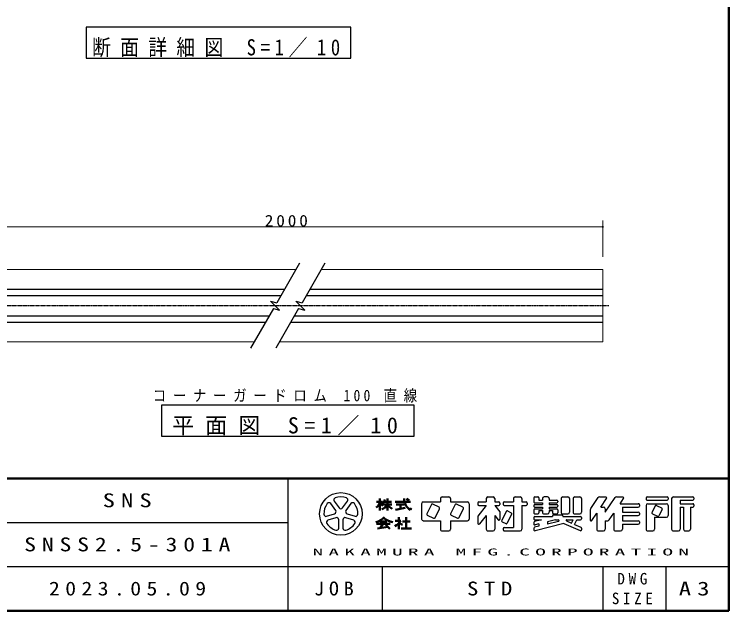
# Model space of a CAD drawing. Units: millimetres, scale not verified, with parts at other scales. Extents: x -11550 to 0, y 0 to 8010.
# Drawn here: x -3402 to 0, y 0 to 2840 of the extents above; entities that cross this region are included whole.
import ezdxf

# ---------------------------------------------------------------- set-up
doc = ezdxf.new("R2010")
doc.units = ezdxf.units.MM
doc.linetypes.add('USER2', pattern=[6, 3, -1, 1, -1])
for name, color, linetype, lineweight in [('A3図枠', 7, 'Continuous', 25), ('線', 7, 'Continuous', 25), ('補助', 2, 'Continuous', 50)]:
    doc.layers.add(name, color=color, linetype=linetype, lineweight=lineweight)
doc.layers.add('図面プロファイル', color=7, linetype='Continuous')
doc.styles.add('ＭＳ ゴシック', font='')
doc.styles.get('ＭＳ ゴシック').set_extended_font_data('MS Gothic')

# ---------------------------------------------------------------- blocks, each defined once
blk = doc.blocks.new('dimension_origin')
at = {"color": 0, "linetype": 'Continuous', "lineweight": -2}
blk.add_circle((0, 0), 1.25, dxfattribs=at)

msp = doc.modelspace()

# ---------------------------------------------------------------- linework, layer by layer
at = {"layer": 'A3図枠', "lineweight": 50}
for p, q in [((0, 0), (0, 8010)), ((-11550, 630), (0, 630)), ((-1677.03, 517.599), (-1648.68, 517.599)), ((-1660.83, 533.799), (-1660.83, 477.099)), ((-1643.057, 517.599), (-1605.75, 517.599)), ((-1624.38, 533.799), (-1624.38, 477.099)), ((-1587.93, 517.599), (-1515.03, 517.599)), ((-1521.557, 524.008), (-1534.791, 532.831)), ((-1647.465, 505.449), (-1604.13, 505.449)), ((-1586.659, 480.593), (-1540.6, 489.805)), ((-1583.88, 505.449), (-1547.43, 505.449)), ((-1563.63, 505.449), (-1563.63, 485.199)), ((-1571.73, 444.699), (-1571.73, 428.499)), ((-1535.28, 444.699), (-1535.28, 392.049)), ((-1677.03, 413.514), (-1612.23, 413.514)), ((-1660.83, 424.449), (-1628.43, 424.449)), ((-1646.976, 413.514), (-1658.662, 394.065)), ((-1587.93, 428.499), (-1561.535, 428.499)), ((-1571.73, 417.297), (-1571.73, 387.999)), ((-1570.214, 418.814), (-1553.884, 409.386)), ((-1553.505, 424.449), (-1517.055, 424.449)), ((-1672.951, 392.024), (-1623.377, 399.106)), ((-1632.48, 408.208), (-1614.295, 390.024)), ((-1559.58, 392.049), (-1510.98, 392.049)), ((-11550, 0), (0, 0))]:
    msp.add_line(p, q, dxfattribs=at)
at = {"layer": 'A3図枠', "color": 211}
for p, q in [((-2100, 630), (-2100, 0)), ((-5625, 420), (-2100, 420)), ((-7275, 210), (0, 210)), ((-600, 210), (-600, 0))]:
    msp.add_line(p, q, dxfattribs=at)
at = {"layer": 'A3図枠'}
for p, q in [((-1878.861, 521.799), (-1855.321, 489.399)), ((-1838.938, 489.399), (-1815.398, 521.799)), ((-1454.28, 517.599), (-1373.28, 517.599)), ((-1373.28, 533.799), (-1373.28, 517.599)), ((-1365.18, 541.899), (-1332.78, 541.899)), ((-1324.68, 533.799), (-1324.68, 517.599)), ((-1324.68, 517.599), (-1243.68, 517.599)), ((-1195.08, 512.739), (-1195.08, 506.259)), ((-1190.22, 517.599), (-1154.58, 517.599)), ((-1154.58, 533.799), (-1154.58, 517.599)), ((-1146.48, 541.899), (-1122.18, 541.899)), ((-1114.08, 533.799), (-1114.08, 517.599)), ((-1114.08, 517.599), (-1094.64, 517.599)), ((-1089.78, 512.739), (-1089.78, 506.259)), ((-1073.58, 512.739), (-1073.58, 506.259)), ((-1068.72, 517.599), (-1024.98, 517.599)), ((-1024.98, 533.799), (-1024.98, 517.599)), ((-1016.88, 541.899), (-992.58, 541.899)), ((-984.48, 533.799), (-984.48, 517.599)), ((-984.48, 517.599), (-965.04, 517.599)), ((-960.18, 512.739), (-960.18, 506.259)), ((-927.78, 537.039), (-927.78, 518.409)), ((-922.92, 541.899), (-908.34, 541.899)), ((-922.92, 513.549), (-887.28, 513.549)), ((-903.48, 537.039), (-903.48, 525.699)), ((-903.48, 525.699), (-887.28, 525.699)), ((-887.28, 533.799), (-887.28, 525.699)), ((-887.28, 513.549), (-887.28, 505.449)), ((-862.98, 541.899), (-879.18, 541.899)), ((-854.88, 533.799), (-854.88, 525.699)), ((-854.88, 525.699), (-819.24, 525.699)), ((-854.88, 513.549), (-819.24, 513.549)), ((-854.88, 513.549), (-854.88, 505.449)), ((-814.38, 520.839), (-814.38, 518.409)), ((-798.18, 533.799), (-798.18, 468.999)), ((-790.08, 541.899), (-765.78, 541.899)), ((-757.68, 533.799), (-757.68, 468.999)), ((-741.48, 533.799), (-741.48, 468.999)), ((-733.38, 541.899), (-709.08, 541.899)), ((-700.98, 533.799), (-700.98, 468.999)), ((-656.398, 487.271), (-622.384, 538.292)), ((-615.645, 541.899), (-585.861, 541.899)), ((-609.18, 493.299), (-581.817, 534.343)), ((-587.58, 468.999), (-541.384, 538.292)), ((-534.645, 541.899), (-504.861, 541.899)), ((-517.38, 509.499), (-500.817, 534.343)), ((-393.18, 537.039), (-393.18, 530.559)), ((-388.32, 541.899), (-292.74, 541.899)), ((-388.32, 525.699), (-292.74, 525.699)), ((-287.88, 537.039), (-287.88, 530.559)), ((-271.68, 533.799), (-271.68, 387.999)), ((-263.58, 541.899), (-171.24, 541.899)), ((-231.18, 525.699), (-231.18, 509.499)), ((-231.18, 525.699), (-171.24, 525.699)), ((-166.38, 537.039), (-166.38, 530.559)), ((-1871.703, 477.496), (-1895.244, 509.897)), ((-1799.015, 509.897), (-1822.556, 477.496)), ((-1462.38, 509.499), (-1462.38, 436.599)), ((-1415.953, 505.152), (-1437.526, 462.006)), ((-1379.246, 492.233), (-1409.433, 507.326)), ((-1398.646, 442.566), (-1377.073, 485.712)), ((-1302.553, 505.152), (-1324.126, 462.006)), ((-1265.846, 492.233), (-1296.033, 507.326)), ((-1285.246, 442.566), (-1263.673, 485.712)), ((-1235.58, 509.499), (-1235.58, 436.599)), ((-1154.58, 501.399), (-1195.08, 450.774)), ((-1190.22, 501.399), (-1154.58, 501.399)), ((-1114.08, 501.399), (-1089.78, 471.024)), ((-1114.08, 501.399), (-1094.64, 501.399)), ((-1068.72, 501.399), (-1024.98, 501.399)), ((-1024.98, 501.399), (-1024.98, 396.099)), ((-984.48, 501.399), (-984.48, 387.999)), ((-984.48, 501.399), (-965.04, 501.399)), ((-927.78, 500.589), (-927.78, 498.159)), ((-927.78, 480.339), (-927.78, 465.759)), ((-922.92, 505.449), (-887.28, 505.449)), ((-922.92, 493.299), (-887.28, 493.299)), ((-922.92, 485.199), (-887.28, 485.199)), ((-903.48, 477.099), (-887.28, 477.099)), ((-903.48, 477.099), (-903.48, 465.759)), ((-887.28, 493.299), (-887.28, 485.199)), ((-887.28, 477.099), (-887.28, 468.999)), ((-854.88, 505.449), (-819.24, 505.449)), ((-854.88, 493.299), (-819.24, 493.299)), ((-854.88, 493.299), (-854.88, 485.199)), ((-854.88, 485.199), (-819.24, 485.199)), ((-854.88, 477.099), (-854.88, 468.999)), ((-854.88, 477.099), (-838.68, 477.099)), ((-838.68, 477.099), (-838.68, 465.759)), ((-814.38, 500.589), (-814.38, 498.159)), ((-814.38, 480.339), (-814.38, 465.759)), ((-609.18, 493.299), (-595.68, 493.299)), ((-587.58, 485.199), (-587.58, 468.999)), ((-517.38, 509.499), (-430.44, 509.499)), ((-506.58, 493.299), (-430.44, 493.299)), ((-506.58, 493.299), (-506.58, 468.999)), ((-425.58, 504.639), (-425.58, 498.159)), ((-393.18, 501.399), (-393.18, 387.999)), ((-385.08, 509.499), (-295.98, 509.499)), ((-349.993, 498.672), (-365.086, 468.486)), ((-343.473, 500.846), (-319.767, 488.993)), ((-317.593, 482.472), (-332.686, 452.286)), ((-287.88, 501.399), (-287.88, 452.799)), ((-231.18, 509.499), (-171.24, 509.499)), ((-231.18, 493.299), (-214.98, 493.299)), ((-231.18, 493.299), (-231.18, 387.999)), ((-214.98, 493.299), (-214.98, 387.999)), ((-182.58, 493.299), (-171.24, 493.299)), ((-182.58, 493.299), (-182.58, 387.999)), ((-166.38, 504.639), (-166.38, 498.159)), ((-1914.855, 449.54), (-1876.766, 461.916)), ((-1870.508, 442.657), (-1908.597, 430.281)), ((-1785.662, 430.281), (-1823.751, 442.657)), ((-1817.493, 461.916), (-1779.404, 449.54)), ((-1435.353, 455.486), (-1405.166, 440.393)), ((-1321.953, 455.486), (-1291.766, 440.393)), ((-1195.08, 450.774), (-1195.08, 416.029)), ((-1154.58, 452.799), (-1186.425, 412.993)), ((-1154.58, 452.799), (-1154.58, 387.999)), ((-1114.08, 452.799), (-1098.435, 433.243)), ((-1114.08, 452.799), (-1114.08, 387.999)), ((-1089.78, 471.024), (-1089.78, 436.279)), ((-1059.553, 472.752), (-1081.126, 429.606)), ((-1033.633, 459.792), (-1055.206, 416.646)), ((-1053.033, 474.926), (-1035.807, 466.313)), ((-927.78, 443.889), (-927.78, 437.409)), ((-922.92, 460.899), (-908.34, 460.899)), ((-922.92, 448.749), (-838.68, 448.749)), ((-879.18, 460.899), (-862.98, 460.899)), ((-838.68, 451.989), (-838.68, 448.749)), ((-833.82, 460.899), (-819.24, 460.899)), ((-833.82, 456.849), (-794.94, 456.849)), ((-790.08, 460.899), (-765.78, 460.899)), ((-790.08, 451.989), (-790.08, 448.749)), ((-790.08, 448.749), (-705.84, 448.749)), ((-733.38, 460.899), (-709.08, 460.899)), ((-700.98, 443.889), (-700.98, 437.409)), ((-660.48, 473.792), (-660.48, 432.401)), ((-651.576, 429.705), (-628.08, 464.949)), ((-628.08, 464.949), (-628.08, 387.999)), ((-568.975, 432.106), (-547.08, 464.949)), ((-547.08, 464.949), (-547.08, 387.999)), ((-506.58, 468.999), (-430.44, 468.999)), ((-506.58, 452.799), (-506.58, 428.499)), ((-506.58, 452.799), (-430.44, 452.799)), ((-425.58, 464.139), (-425.58, 457.659)), ((-362.913, 461.966), (-339.207, 450.113)), ((-352.68, 444.699), (-352.68, 387.999)), ((-352.68, 444.699), (-295.98, 444.699)), ((-1857.255, 392.979), (-1857.255, 433.027)), ((-1837.005, 433.027), (-1837.005, 392.979)), ((-1454.28, 428.499), (-1373.28, 428.499)), ((-1373.28, 428.499), (-1373.28, 387.999)), ((-1324.68, 428.499), (-1243.68, 428.499)), ((-1324.68, 428.499), (-1324.68, 387.999)), ((-1078.953, 423.086), (-1061.727, 414.473)), ((-927.78, 419.857), (-927.78, 413.178)), ((-892.19, 432.549), (-924.098, 424.572)), ((-922.92, 432.549), (-892.19, 432.549)), ((-784.502, 415.22), (-921.741, 380.91)), ((-903.48, 413.028), (-921.741, 408.463)), ((-903.48, 413.028), (-903.48, 402.174)), ((-825.396, 432.549), (-862.98, 423.153)), ((-810.704, 425.368), (-862.98, 412.299)), ((-862.98, 423.153), (-862.98, 412.299)), ((-825.396, 432.549), (-811.588, 432.549)), ((-784.502, 415.22), (-707.813, 381.136)), ((-773.14, 427.899), (-749.046, 417.19)), ((-772.154, 432.549), (-741.367, 432.549)), ((-749.046, 417.19), (-741.367, 432.549)), ((-734.227, 410.604), (-723.255, 432.549)), ((-734.227, 410.604), (-703.866, 397.11)), ((-723.255, 432.549), (-705.84, 432.549)), ((-587.58, 428.499), (-575.715, 428.499)), ((-587.58, 428.499), (-587.58, 387.999)), ((-506.58, 428.499), (-430.44, 428.499)), ((-506.58, 412.299), (-506.58, 387.999)), ((-506.58, 412.299), (-430.44, 412.299)), ((-425.58, 423.639), (-425.58, 417.159)), ((-1365.18, 379.899), (-1332.78, 379.899)), ((-1146.48, 379.899), (-1122.18, 379.899)), ((-1073.58, 391.239), (-1073.58, 384.759)), ((-1068.72, 396.099), (-1024.98, 396.099)), ((-1068.72, 379.899), (-992.58, 379.899)), ((-927.78, 392.305), (-927.78, 385.625)), ((-903.48, 402.174), (-924.098, 397.019)), ((-700.98, 392.669), (-700.98, 385.578)), ((-619.98, 379.899), (-595.68, 379.899)), ((-538.98, 379.899), (-514.68, 379.899)), ((-385.08, 379.899), (-360.78, 379.899)), ((-263.58, 379.899), (-239.28, 379.899)), ((-206.88, 379.899), (-190.68, 379.899)), ((-1650, 210), (-1650, 0)), ((-300, 210), (-300, 0))]:
    msp.add_line(p, q, dxfattribs=at)
msp.add_circle((-1847.13, 460.899), 101.25, dxfattribs=at)
for centre, radius, start, end in [((-1903.435, 503.945), 10.125, 35.99999, 142.60154), ((-1870.67, 527.751), 10.125, 109.39847, 215.99997), ((-1847.13, 460.899), 81, 70.60155, 109.39847), ((-1823.589, 527.751), 10.125, 324, 70.60155), ((-1790.824, 503.945), 10.125, 37.39846, 143.99995), ((-1454.28, 509.499), 8.1, 89.99998, 179.99996), ((-1365.18, 533.799), 8.1, 89.99998, 179.99996), ((-1332.78, 533.799), 8.1, 0, 89.99998), ((-1243.68, 509.499), 8.1, 0, 89.99998), ((-1190.22, 512.739), 4.86, 89.99998, 179.99996), ((-1146.48, 533.799), 8.1, 89.99998, 179.99996), ((-1122.18, 533.799), 8.1, 0, 89.99998), ((-1094.64, 512.739), 4.86, 0, 89.99998), ((-1068.72, 512.739), 4.86, 89.99998, 179.99996), ((-1016.88, 533.799), 8.1, 89.99998, 179.99996), ((-992.58, 533.799), 8.1, 0, 89.99998), ((-965.04, 512.739), 4.86, 0, 89.99998), ((-922.92, 537.039), 4.86, 89.99998, 179.99996), ((-922.92, 518.409), 4.86, 179.99998, 270.00002), ((-908.34, 537.039), 4.86, 0, 89.99998), ((-879.18, 533.799), 8.1, 89.99998, 179.99996), ((-862.98, 533.799), 8.1, 0, 89.99998), ((-819.24, 520.839), 4.86, 0, 89.99998), ((-819.24, 518.409), 4.86, 270.00002, 0), ((-790.08, 533.799), 8.1, 89.99998, 179.99996), ((-765.78, 533.799), 8.1, 0, 89.99998), ((-733.38, 533.799), 8.1, 89.99998, 179.99996), ((-709.08, 533.799), 8.1, 0, 89.99998), ((-615.645, 533.799), 8.1, 89.99998, 146.30984), ((-585.861, 537.039), 4.86, 326.31015, 89.99998), ((-534.645, 533.799), 8.1, 89.99998, 146.3098), ((-504.861, 537.039), 4.86, 326.31003, 89.99998), ((-388.32, 537.039), 4.86, 89.99998, 179.99996), ((-388.32, 530.559), 4.86, 179.99998, 270.00002), ((-292.74, 537.039), 4.86, 0, 89.99998), ((-292.74, 530.559), 4.86, 270.00002, 0), ((-263.58, 533.799), 8.1, 89.99998, 179.99996), ((-171.24, 537.039), 4.86, 0, 89.99998), ((-171.24, 530.559), 4.86, 270.00002, 0), ((-1847.13, 460.899), 81, 142.60154, 181.39846), ((-1879.895, 471.545), 10.125, 287.99998, 35.99999), ((-1847.13, 495.35), 10.125, 215.99998, 324), ((-1814.364, 471.545), 10.125, 143.99996, 251.99999), ((-1847.13, 460.899), 81, 358.60155, 37.39847), ((-1411.606, 502.979), 4.86, 63.43492, 153.435), ((-1381.42, 487.886), 4.86, 333.4349, 63.43487), ((-1298.206, 502.979), 4.86, 63.43492, 153.435), ((-1268.02, 487.886), 4.86, 333.4349, 63.43487), ((-1190.22, 506.259), 4.86, 179.99998, 270.00002), ((-1094.64, 506.259), 4.86, 270.00002, 0), ((-1068.72, 506.259), 4.86, 179.99998, 270.00002), ((-965.04, 506.259), 4.86, 270.00002, 0), ((-922.92, 500.589), 4.86, 89.99998, 179.99996), ((-922.92, 498.159), 4.86, 179.99998, 270.00002), ((-922.92, 480.339), 4.86, 89.99998, 179.99996), ((-819.24, 500.589), 4.86, 0, 89.99998), ((-819.24, 498.159), 4.86, 270.00002, 0), ((-819.24, 480.339), 4.86, 0, 89.99998), ((-636.18, 473.792), 24.3, 146.30999, 179.99996), ((-595.68, 485.199), 8.1, 0, 89.99998), ((-430.44, 504.639), 4.86, 0, 89.99998), ((-430.44, 498.159), 4.86, 270.00002, 0), ((-385.08, 501.399), 8.1, 89.99998, 179.99996), ((-345.646, 496.499), 4.86, 63.43447, 153.43474), ((-321.94, 484.646), 4.86, 333.43483, 63.43447), ((-295.98, 501.399), 8.1, 0, 89.99998), ((-171.24, 504.639), 4.86, 0, 89.99998), ((-171.24, 498.159), 4.86, 270.00002, 0), ((-1917.983, 459.169), 10.125, 181.39848, 287.99997), ((-1867.38, 433.027), 10.125, 359.99997, 107.99999), ((-1826.88, 433.027), 10.125, 71.99997, 179.99999), ((-1776.276, 459.169), 10.125, 252.00001, 358.60156), ((-1433.179, 459.833), 4.86, 153.43495, 243.43485), ((-1402.993, 444.739), 4.86, 243.43498, 333.43496), ((-1319.779, 459.833), 4.86, 153.43495, 243.43485), ((-1289.593, 444.739), 4.86, 243.43498, 333.43496), ((-1055.206, 470.579), 4.86, 63.43487, 153.43498), ((-1037.98, 461.966), 4.86, 333.43492, 63.43493), ((-922.92, 465.759), 4.86, 179.99998, 270.00002), ((-922.92, 443.889), 4.86, 89.99998, 179.99996), ((-908.34, 465.759), 4.86, 270.00002, 0), ((-879.18, 468.999), 8.1, 179.99998, 270.00002), ((-862.98, 468.999), 8.1, 270.00002, 0), ((-833.82, 465.759), 4.86, 179.99998, 270.00002), ((-833.82, 451.989), 4.86, 89.99998, 179.99996), ((-819.24, 465.759), 4.86, 270.00002, 0), ((-790.08, 468.999), 8.1, 179.99998, 270.00002), ((-794.94, 451.989), 4.86, 0, 89.99998), ((-765.78, 468.999), 8.1, 270.00002, 0), ((-733.38, 468.999), 8.1, 179.99998, 270.00002), ((-709.08, 468.999), 8.1, 270.00002, 0), ((-705.84, 443.889), 4.86, 0, 89.99998), ((-430.44, 464.139), 4.86, 0, 89.99998), ((-430.44, 457.659), 4.86, 270.00002, 0), ((-360.739, 466.313), 4.86, 153.43517, 243.43529), ((-337.033, 454.459), 4.86, 243.43534, 333.4349), ((-295.98, 452.799), 8.1, 270.00002, 0), ((-1905.468, 420.652), 10.125, 107.99999, 214.60154), ((-1847.13, 460.899), 81, 214.60156, 253.39848), ((-1847.13, 460.899), 81, 286.60155, 325.39847), ((-1788.791, 420.652), 10.125, 325.39847, 71.99996), ((-1454.28, 436.599), 8.1, 179.99998, 270.00002), ((-1243.68, 436.599), 8.1, 270.00002, 0), ((-1190.22, 416.029), 4.86, 179.99998, 321.34037), ((-1094.64, 436.279), 4.86, 218.65962, 0), ((-1076.779, 427.433), 4.86, 153.43487, 243.4348), ((-1059.553, 418.819), 4.86, 243.43487, 333.43498), ((-922.92, 437.409), 4.86, 179.99998, 270.00002), ((-922.92, 419.857), 4.86, 104.03614, 179.99996), ((-922.92, 413.178), 4.86, 179.99998, 284.03612), ((-811.588, 428.904), 3.645, 284.0365, 89.99998), ((-772.154, 430.119), 2.43, 89.99998, 246.03817), ((-705.84, 437.409), 4.86, 270.00002, 0), ((-655.62, 432.401), 4.86, 179.99998, 326.30997), ((-575.715, 436.599), 8.1, 270.00002, 326.31002), ((-430.44, 423.639), 4.86, 0, 89.99998), ((-430.44, 417.159), 4.86, 270.00002, 0), ((-1867.38, 392.979), 10.125, 253.39847, 359.99997), ((-1826.88, 392.979), 10.125, 179.99999, 286.60154), ((-1365.18, 387.999), 8.1, 179.99998, 270.00002), ((-1332.78, 387.999), 8.1, 270.00002, 0), ((-1146.48, 387.999), 8.1, 179.99998, 270.00002), ((-1122.18, 387.999), 8.1, 270.00002, 0), ((-1068.72, 391.239), 4.86, 89.99998, 179.99996), ((-1068.72, 384.759), 4.86, 179.99998, 270.00002), ((-992.58, 387.999), 8.1, 270.00002, 0), ((-922.92, 392.305), 4.86, 104.03614, 179.99996), ((-922.92, 385.625), 4.86, 179.99998, 284.03612), ((-705.84, 385.578), 4.86, 246.03699, 0), ((-705.84, 392.669), 4.86, 0, 66.03701), ((-619.98, 387.999), 8.1, 179.99998, 270.00002), ((-595.68, 387.999), 8.1, 270.00002, 0), ((-538.98, 387.999), 8.1, 179.99998, 270.00002), ((-514.68, 387.999), 8.1, 270.00002, 0), ((-385.08, 387.999), 8.1, 179.99998, 270.00002), ((-360.78, 387.999), 8.1, 270.00002, 0), ((-263.58, 387.999), 8.1, 179.99998, 270.00002), ((-239.28, 387.999), 8.1, 270.00002, 0), ((-206.88, 387.999), 8.1, 179.99998, 270.00002), ((-190.68, 387.999), 8.1, 270.00002, 0)]:
    msp.add_arc(centre, radius, start, end, dxfattribs=at)
at = {"layer": 'A3図枠', "lineweight": 50}
for centre, radius, start, end in [((-1723.983, 542.525), 68.538, 311.36185, 337.13638), ((-1601.496, 552.817), 70.354, 212.50346, 230.00631), ((-1680.067, 541.412), 44.009, 313.72108, 343.54317), ((-1486.89, 530.83), 58.585, 177.09472, 240.51891), ((-1691.207, 564.549), 91.022, 295.86917, 317.23866), ((-1557.552, 564.549), 91.022, 222.76131, 240.10806), ((-1546.191, 504.135), 38.975, 321.42112, 334.8249), ((-1706.94, 517.704), 99.609, 285.11261, 313.40619), ((-1583.101, 515.81), 95.76, 231.17281, 259.75506), ((-1669.799, 516.784), 139.697, 304.87257, 320.80411)]:
    msp.add_arc(centre, radius, start, end, dxfattribs=at)
at = {"layer": '線', "color": 2}
for p, q in [((-2043.575, 1655), (-2152.45, 1466.423)), ((-1923.087, 1655), (-2031.962, 1466.423)), ((-3600, 1530.5), (-2115.455, 1530.5)), ((-3600, 1500.5), (-2132.776, 1500.5)), ((-2012.287, 1500.5), (-600, 1500.5)), ((-1994.967, 1530.5), (-600, 1530.5)), ((-2182.45, 1474.462), (-2152.45, 1466.423)), ((-2138.527, 1430.538), (-2182.45, 1474.462)), ((-2061.962, 1474.462), (-2031.962, 1466.423)), ((-2018.038, 1430.538), (-2061.962, 1474.462)), ((-2168.527, 1438.577), (-2277.402, 1250)), ((-2168.527, 1438.577), (-2138.527, 1430.538)), ((-2048.038, 1438.577), (-2156.913, 1250)), ((-2048.038, 1438.577), (-2018.038, 1430.538)), ((-3600, 1404.5), (-2188.202, 1404.5)), ((-2067.713, 1404.5), (-600, 1404.5)), ((-3600, 1374.5), (-2205.522, 1374.5)), ((-2085.033, 1374.5), (-600, 1374.5))]:
    msp.add_line(p, q, dxfattribs=at)
at = {"layer": '線', "lineweight": 13}
for p, q in [((-3600, 1625), (-2060.896, 1625)), ((-1940.407, 1625), (-600, 1625)), ((-600, 1280), (-600, 1625)), ((-3600, 1280), (-2260.082, 1280)), ((-2139.593, 1280), (-600, 1280))]:
    msp.add_line(p, q, dxfattribs=at)
at = {"layer": '線', "color": 20, "linetype": 'USER2'}
msp.add_line((-3630, 1452.5), (-570, 1452.5), dxfattribs=at)
at = {"layer": '補助', "lineweight": 13}
for p, q in [((-600, 1685), (-600, 1857.5)), ((-3600, 1827.5), (-600, 1827.5))]:
    msp.add_line(p, q, dxfattribs=at)
at = {"layer": '補助', "lineweight": 25}
for points in [[(-3060, 2631), (-1800, 2631), (-1800, 2778), (-3060, 2778)], [(-2700, 980), (-1500, 980), (-1500, 830), (-2700, 830)]]:
    msp.add_lwpolyline(points, close=True, dxfattribs=at)

# ---------------------------------------------------------------- block references
at = {"layer": '補助', "lineweight": 13, "xscale": 2, "yscale": 2, "rotation": 180}
msp.add_blockref('dimension_origin', (-600, 1827.5), dxfattribs=at)

# ---------------------------------------------------------------- texts
at = {"layer": 'A3図枠', "color": 4, "style": 'ＭＳ ゴシック'}
for s, insert, char_height, attachment_point in [('\\T1.5;\\W2.25;NAKAMURA\\~MFG.CORPORATION', (-1981.886, 262.5), 32.99, 7), ('\\T1.5;\\W0.95;DWG', (-450, 151.875), 54.99, 5), ('\\T1.5;\\W1.05;JOB', (-1868.284, 105.152), 65.98, 5), ('\\T1.5;\\W1.3;A3', (-150, 105), 65.98, 5), ('\\T1.5;\\W0.95;SIZE', (-450, 58.125), 54.99, 5)]:
    msp.add_mtext(s, dxfattribs=dict(at, insert=insert, char_height=char_height, attachment_point=attachment_point))
at = {"layer": '図面プロファイル', "char_height": 65.98, "attachment_point": 5, "style": 'ＭＳ ゴシック'}
for s, insert in [('\\T1.5;\\W1.3;SNS', (-2850, 525)), ('\\T1.5;\\W1.25;SNSS2.5-301A', (-2850, 315)), ('\\T1.5;\\W1.15;2023.05.09', (-2850, 105)), ('\\T1.5;\\W1.2;STD', (-1125, 105))]:
    msp.add_mtext(s, dxfattribs=dict(at, insert=insert))
at = {"layer": '補助', "style": 'ＭＳ ゴシック'}
for s, insert, char_height, attachment_point in [('\\T1.5;\\W0.85;断面詳細図\\~S=1／10', (-2430, 2634.5), 76.98, 8), ('\\T1.33;\\W1.1;2000', (-2100, 1828.5), 54.99, 8), ('\\T1.5;\\W0.85;コーナーガードロム\\~100\\~直線', (-2742.5, 991), 54.99, 7), ('\\T1.5;平面図\\~S=1／10', (-2100, 835), 76.98, 8)]:
    msp.add_mtext(s, dxfattribs=dict(at, insert=insert, char_height=char_height, attachment_point=attachment_point))

doc.saveas('drawing.dxf')
